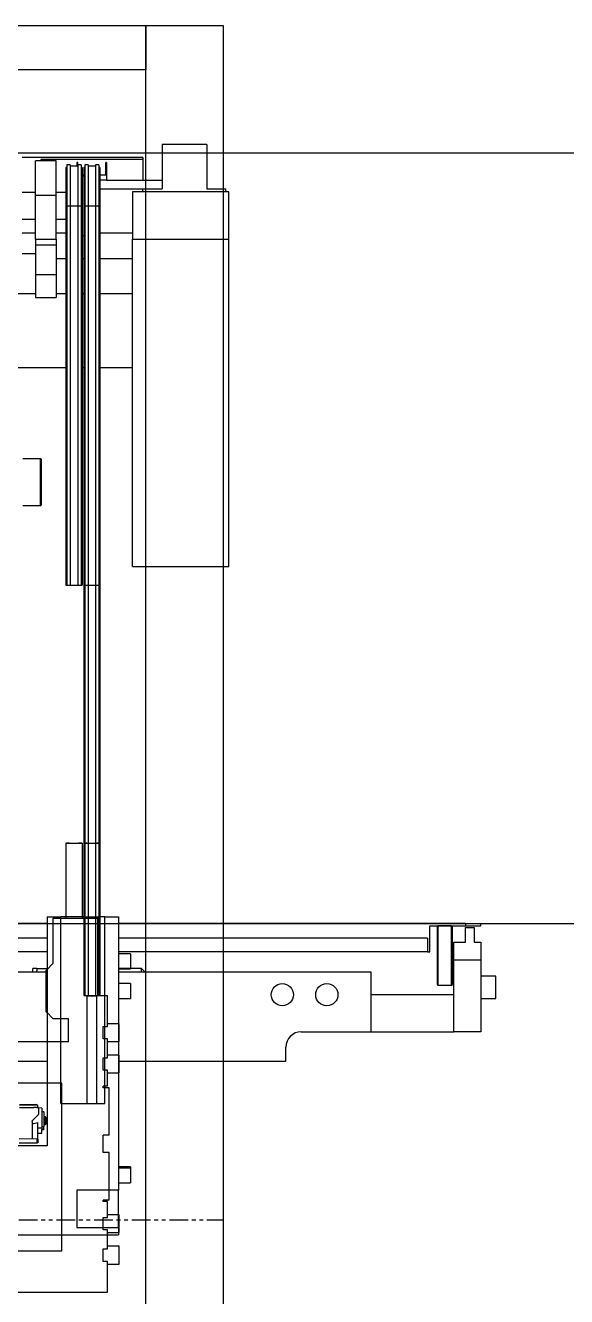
# Model space of a CAD drawing. Header units: millimetres. Extents: x 1822 to 16527, y -301 to 9797.
# Drawn here: x 6940.9 to 7123.4, y 3599.2 to 4028.1 of the extents above; entities that cross this region are included whole.
import ezdxf

# ---------------------------------------------------------------- set-up
doc = ezdxf.new("R2010")
doc.units = ezdxf.units.MM
doc.set_wipeout_variables(frame=1)
doc.linetypes.add('PHANTOM', pattern=[12.7, 6.35, -1.27, 1.27, -1.27, 1.27, -1.27])
for name, color, linetype, true_color in [('PK24-SYS-ROOM', 8, 'Continuous', 0x808080), ('PK24E-COMP-PALLET', 132, 'Continuous', 0x00b7c8), ('PK24E-HELPER', 253, 'PHANTOM', 0xa1a1a1), ('PK24E-SYS-LIFT', 31, 'Continuous', 0xffcc5a), ('PK24E-SYS-SHELF', 31, 'Continuous', 0xffcc5a)]:
    doc.layers.add(name, color=color, linetype=linetype, true_color=true_color)
doc.layers.add('PK24E-DATA', color=7, linetype='Continuous')
doc.layers.add('PK24E-STRUCT-STEEL', color=254, linetype='Continuous')
doc.styles.get("Standard").update_dxf_attribs({"font": 'arial.ttf'})

# ---------------------------------------------------------------- blocks, each defined once
blk = doc.blocks.new('ELIFT-DU--BACK-COMP-PKE24')
at = {"layer": 'PK24E-SYS-LIFT', "linetype": 'Continuous', "lineweight": 25}
for p, q in [((175, 175.9), (160, 175.9)), ((160, 175.9), (160, 160.9)), ((175, 175.9), (175, 160.9)), ((153.5, 171.45), (112.75, 171.45)), ((124.25, 170.4), (117.25, 170.4)), ((117.25, 158.79), (117.25, 170.4)), ((153.5, 170.85), (119.1, 170.85)), ((119.1, 170.85), (119.1, 170.4)), ((124.25, 158.79), (124.25, 170.4)), ((127.88, 168.06), (127.55, 168.06)), ((127.55, 168.06), (127.55, 155.15)), ((128.98, 168.98), (127.88, 168.98)), ((127.88, 168.98), (127.88, 155.15)), ((128.98, 168.98), (128.98, 155.15)), ((131.52, 168.6), (128.98, 168.6)), ((131.25, 169.8), (131.25, 168.6)), ((131.55, 169.8), (131.25, 169.8)), ((132.62, 168.98), (131.52, 168.98)), ((131.52, 168.98), (131.52, 155.15)), ((131.55, 168.98), (131.55, 169.8)), ((132.62, 168.98), (132.62, 155.15)), ((132.95, 168.06), (132.62, 168.06)), ((132.95, 168.06), (132.95, 155.15)), ((133.88, 168.06), (133.55, 168.06)), ((133.55, 168.06), (133.55, 155.15)), ((134.98, 168.98), (133.88, 168.98)), ((133.88, 168.98), (133.88, 155.15)), ((134.98, 168.98), (134.98, 155.15)), ((137.52, 168.6), (134.98, 168.6)), ((137.52, 168.98), (137.52, 155.15)), ((138.62, 168.98), (137.52, 168.98)), ((138.62, 168.98), (138.62, 155.15)), ((138.95, 168.06), (138.62, 168.06)), ((138.95, 168.06), (138.95, 155.15)), ((140.95, 165.55), (140.95, 169.8)), ((141.25, 169.8), (140.95, 169.8)), ((141.25, 169.8), (141.25, 163.8)), ((153.5, 171.45), (153.5, 170.85)), ((153.5, 170.85), (153.5, 163.8)), ((133.55, 165.55), (132.95, 165.55)), ((133.55, 165.15), (132.95, 165.15)), ((140.95, 165.55), (138.95, 165.55)), ((141.25, 163.8), (138.95, 163.8)), ((141.25, 163.8), (160, 163.8)), ((117.25, 159.65), (112.75, 159.65)), ((117.25, 158.79), (124.25, 158.79)), ((117.25, 143.9), (117.25, 158.79)), ((127.55, 159.65), (124.25, 159.65)), ((124.25, 143.9), (124.25, 158.79)), ((138.95, 160.9), (153.5, 160.9)), ((182.5, 159.9), (150, 159.9)), ((150, 159.9), (150, 143.9)), ((153.5, 159.9), (153.5, 160.9)), ((153.5, 160.9), (160, 160.9)), ((175, 160.9), (181.5, 160.9)), ((181.5, 159.9), (181.5, 160.9)), ((182.5, 143.9), (182.5, 159.9)), ((127.55, 155.15), (127.88, 155.15)), ((127.55, 155.15), (127.55, 27.17)), ((127.88, 155.15), (127.88, 27.17)), ((127.88, 155.15), (128.98, 155.15)), ((128.98, 155.15), (128.98, 27.17)), ((128.98, 155.15), (131.52, 155.15)), ((131.52, 155.15), (131.52, 27.17)), ((131.52, 155.15), (132.62, 155.15)), ((132.62, 155.15), (132.62, 27.17)), ((132.62, 155.15), (132.95, 155.15)), ((132.95, 155.15), (132.95, 27.17)), ((133.55, 155.15), (133.55, 27.17)), ((133.55, 155.15), (133.88, 155.15)), ((133.88, 155.15), (134.98, 155.15)), ((133.88, 155.15), (133.88, 27.17)), ((134.98, 155.15), (134.98, 27.17)), ((134.98, 155.15), (137.52, 155.15)), ((137.52, 155.15), (138.62, 155.15)), ((137.52, 155.15), (137.52, 27.17)), ((138.62, 155.15), (138.62, 27.17)), ((138.62, 155.15), (138.95, 155.15)), ((138.95, 155.15), (138.95, 27.17)), ((112.75, 150.65), (117.25, 150.65)), ((124.25, 150.65), (127.55, 150.65)), ((117.25, 145.95), (112.75, 145.95)), ((127.55, 145.95), (124.25, 145.95)), ((150, 145.95), (138.95, 145.95)), ((117.25, 143.9), (124.25, 143.9)), ((117.25, 143.9), (117.25, 142.05)), ((117.25, 142.05), (124.25, 142.05)), ((117.25, 142.05), (117.25, 132.05)), ((124.25, 143.9), (124.25, 142.05)), ((124.25, 142.05), (124.25, 132.05)), ((132.95, 145.15), (133.55, 145.15)), ((150, 143.9), (182.5, 143.9)), ((150, 33.5), (150, 143.9)), ((182.5, 33.5), (182.5, 143.9)), ((117.25, 138.95), (112.75, 138.95)), ((124.25, 137.45), (127.55, 137.45)), ((132.95, 137.45), (133.55, 137.45)), ((138.95, 137.45), (150, 137.45)), ((117.25, 132.05), (117.25, 124.3)), ((117.25, 132.05), (124.25, 132.05)), ((124.25, 132.05), (124.25, 124.3)), ((-117.25, 125.65), (117.25, 125.65)), ((124.25, 125.65), (127.55, 125.65)), ((132.95, 125.65), (133.55, 125.65)), ((138.95, 125.65), (150, 125.65)), ((117.25, 124.3), (124.25, 124.3)), ((99.85, 100.65), (127.55, 100.65)), ((132.95, 100.65), (133.55, 100.65)), ((138.95, 100.65), (150, 100.65)), ((119, 69.85), (113, 69.85)), ((119, 54.54), (119, 69.85)), ((119.2, 69.65), (119.2, 54.73)), ((113, 54.05), (119, 54.05)), ((119, 54.05), (119, 54.54)), ((119.2, 54.73), (119.2, 54.25)), ((150, 33.5), (182.5, 33.5)), ((127.55, 27.17), (127.88, 27.17)), ((127.88, 27.17), (128.98, 27.17)), ((128.98, 27.17), (131.52, 27.17)), ((131.52, 27.17), (132.62, 27.17)), ((132.62, 27.17), (132.95, 27.17)), ((133.55, 27.17), (133.88, 27.17)), ((133.88, 27.17), (134.98, 27.17)), ((134.98, 27.17), (137.52, 27.17)), ((137.52, 27.17), (138.62, 27.17)), ((138.62, 27.17), (138.95, 27.17))]:
    blk.add_line(p, q, dxfattribs=at)
for centre, start, end in [((119, 69.65), 0, 90), ((119, 54.25), 270, 0)]:
    blk.add_arc(centre, 0.2, start, end, dxfattribs=at)
blk = doc.blocks.new('*U29')
at = {"layer": 'PK24E-SYS-LIFT'}
for p, q in [((127.55, 67.07), (127.55, 41.75)), ((128.6, 67.07), (127.55, 67.07)), ((127.55, 67.07), (127.88, 67.07)), ((127.88, 67.07), (128.6, 67.07)), ((128.6, 67.07), (129.52, 67.07)), ((128.6, 67.07), (131.9, 67.07)), ((129.52, 67.07), (130.98, 67.07)), ((130.98, 67.07), (131.9, 67.07)), ((132.95, 67.07), (131.9, 67.07)), ((131.9, 67.07), (132.62, 67.07)), ((132.62, 67.07), (132.95, 67.07)), ((132.95, 67.07), (132.95, 41.75)), ((133.55, 67.07), (133.55, 41.75)), ((134.6, 67.07), (133.55, 67.07)), ((133.55, 67.07), (133.88, 67.07)), ((133.88, 67.07), (134.6, 67.07)), ((134.6, 67.07), (135.52, 67.07)), ((134.6, 67.07), (137.9, 67.07)), ((135.52, 67.07), (136.98, 67.07)), ((136.98, 67.07), (137.9, 67.07)), ((138.95, 67.07), (137.9, 67.07)), ((137.9, 67.07), (138.62, 67.07)), ((138.62, 67.07), (138.95, 67.07)), ((138.95, 67.07), (138.95, 42.55)), ((123.18, 26.56), (123.18, 41.75)), ((123.18, 41.75), (138.15, 41.75)), ((138.15, 41.75), (138.95, 42.55)), ((138.15, 41.75), (138.15, 15.6)), ((123.18, 26.56), (120.81, 24.19)), ((120.81, 10.12), (120.81, 24.19)), ((138.15, 15.6), (141.6, 15.6)), ((141.6, 5.19), (141.6, 15.6)), ((120.81, 10.12), (123.18, 7.75)), ((128.35, 7.75), (123.18, 7.75)), ((128.35, 0), (128.35, 7.75)), ((140.1, 5.19), (141.6, 5.19)), ((140.1, 1.01), (140.1, 5.19)), ((145.45, 6.1), (141.6, 6.1)), ((145.45, 0.1), (145.45, 6.1)), ((128.35, 0), (-128.35, 0)), ((141.6, 1.01), (140.1, 1.01)), ((141.6, -5.41), (141.6, 1.01)), ((141.6, 0.1), (145.45, 0.1)), ((140.1, -5.41), (141.6, -5.41)), ((140.1, -9.59), (140.1, -5.41)), ((145.45, -4.5), (141.6, -4.5)), ((145.45, -7.5), (145.45, -4.5)), ((145.45, -10.5), (145.45, -7.5)), ((141.6, -9.59), (140.1, -9.59)), ((141.6, -15), (141.6, -9.59)), ((141.6, -10.5), (145.45, -10.5)), ((126.1, -14), (50.03, -14)), ((126.1, -70.48), (126.1, -14)), ((141.6, -15), (140.1, -15)), ((140.1, -15.5), (140.1, -15)), ((142.1, -15.5), (140.1, -15.5)), ((142.1, -31.5), (142.1, -15.5)), ((142.1, -31.5), (140.1, -31.5)), ((140.1, -37.38), (140.1, -31.5)), ((142.1, -37.38), (140.1, -37.38)), ((142.1, -53.38), (142.1, -37.38)), ((142.1, -53.38), (140.1, -53.38)), ((140.1, -53.88), (140.1, -53.38)), ((141.6, -53.88), (140.1, -53.88)), ((141.6, -59.29), (141.6, -53.88)), ((140.1, -59.29), (141.6, -59.29)), ((140.1, -63.47), (140.1, -59.29)), ((145.45, -58.38), (141.6, -58.38)), ((145.45, -64.38), (145.45, -58.38)), ((141.6, -63.47), (140.1, -63.47)), ((141.6, -69.89), (141.6, -63.47)), ((141.6, -64.38), (145.45, -64.38)), ((50.03, -70.48), (126.1, -70.48)), ((140.1, -74.07), (140.1, -69.89)), ((140.1, -69.89), (141.6, -69.89)), ((145.45, -68.98), (141.6, -68.98)), ((145.45, -71.98), (145.45, -68.98)), ((145.45, -74.98), (145.45, -71.98)), ((141.6, -74.07), (140.1, -74.07)), ((141.6, -84.48), (141.6, -74.07)), ((141.6, -74.98), (145.45, -74.98)), ((-141.6, -84.48), (141.6, -84.48))]:
    blk.add_line(p, q, dxfattribs=at)
blk = doc.blocks.new('PALLET--NOCAR-SIDE-COMP-PKE24')
at = {"layer": 'PK24E-COMP-PALLET'}
for p, q in [((262.27, 0), (-262.27, 0)), ((262.27, 0), (262.27, -0.8)), ((262.27, 0), (267.5, 0)), ((267.5, -0.8), (267.5, 0)), ((250.25, -9.5), (250.25, -0.8)), ((250.25, -0.8), (262.27, -0.8)), ((262.27, -0.8), (267.5, -0.8)), ((249.45, -4.9), (-249.45, -4.9)), ((249.45, -4.9), (249.45, -9.5)), ((249.45, -9.5), (-249.45, -9.5)), ((249.45, -9.5), (250.25, -9.5))]:
    blk.add_line(p, q, dxfattribs=at)
blk = doc.blocks.new('ELIFTTT-CHASIS--BACK-COMP-PKE24')
at = {"layer": 'PK24E-SYS-LIFT'}
for p, q in [((121.25, 2.25), (121.25, -75)), ((121.25, 2.25), (125.85, 2.25)), ((125.85, -60.75), (125.85, 2.25)), ((133.55, 2.25), (125.85, 2.25)), ((133.55, 2.25), (133.55, -24.25)), ((133.55, 2.25), (133.88, 2.25)), ((133.88, 2.25), (133.88, -24.25)), ((133.88, 2.25), (134.98, 2.25)), ((134.98, 2.25), (134.98, -24.25)), ((134.98, 2.25), (137.52, 2.25)), ((137.52, 2.25), (137.52, -24.25)), ((137.52, 2.25), (138.62, 2.25)), ((138.62, 2.25), (138.62, -24.25)), ((138.62, 2.25), (138.95, 2.25)), ((138.95, 2.25), (138.95, -24.25)), ((140.65, 2.25), (138.95, 2.25)), ((140.65, -60.75), (140.65, 2.25)), ((140.65, 2.25), (145.25, 2.25)), ((145.25, 2.25), (145.25, -90)), ((149.25, -10.25), (145.25, -10.25)), ((149.25, -10.25), (149.25, -15.25)), ((145.25, -15.25), (149.25, -15.25)), ((149.25, -20.25), (145.25, -20.25)), ((149.25, -20.25), (149.25, -25.25)), ((133.55, -24.25), (133.88, -24.25)), ((133.88, -24.25), (134.98, -24.25)), ((134.53, -24.33), (134.53, -60.75)), ((134.53, -24.33), (137.97, -24.33)), ((134.98, -24.25), (137.52, -24.25)), ((137.52, -24.25), (138.62, -24.25)), ((137.97, -60.75), (137.97, -24.33)), ((138.62, -24.25), (138.95, -24.25)), ((145.25, -25.25), (149.25, -25.25)), ((111.91, -61), (117.61, -61)), ((117.91, -61.3), (111.91, -61.3)), ((111.91, -62), (116.65, -62)), ((116.65, -62), (116.66, -62)), ((117.56, -62), (116.66, -62)), ((117.56, -62), (117.91, -62)), ((117.91, -61.3), (117.61, -61)), ((117.91, -61.3), (117.91, -62)), ((117.91, -62), (118.3, -62)), ((118.3, -62), (118.3, -64.31)), ((119.4, -62.28), (118.3, -62.22)), ((119.4, -62.28), (119.4, -69)), ((120.1, -63.5), (119.4, -63.5)), ((120.1, -63.5), (120.1, -68.47)), ((125.85, -60.75), (140.65, -60.75)), ((116.1, -66.76), (116.1, -72.68)), ((118.05, -72.71), (118.05, -67.13)), ((119.4, -68.47), (120.1, -68.47)), ((120.6, -65.25), (120.1, -65.25)), ((120.1, -67.75), (120.6, -67.75)), ((120.1, -69.4), (120.1, -68.47)), ((120.7, -65.35), (120.6, -65.25)), ((120.6, -66.5), (120.6, -65.25)), ((120.6, -67.75), (120.6, -66.5)), ((120.6, -67.75), (120.7, -67.65)), ((120.7, -65.35), (120.7, -66.5)), ((121.2, -65.5), (120.7, -65.5)), ((120.7, -66.5), (120.7, -67.65)), ((120.7, -67.5), (121.25, -67.5)), ((117.85, -72.71), (111.75, -72.6)), ((117.85, -74), (117.85, -72.71)), ((119.4, -69), (118.05, -69.06)), ((118.05, -70.73), (119.4, -70.66)), ((118.05, -70.79), (119.4, -70.72)), ((118.05, -72.71), (118.05, -74)), ((120.1, -69.4), (119.4, -69.4)), ((119.4, -70.66), (119.4, -69.4)), ((119.4, -69.5), (120.1, -69.5)), ((119.4, -70.66), (119.4, -70.72)), ((120.1, -69.4), (120.1, -69.5)), ((121.25, -75), (-121.25, -75)), ((111.75, -74), (117.85, -74)), ((118.05, -74), (117.85, -74)), ((149.25, -82.1), (145.25, -82.1)), ((149.25, -82.5), (145.25, -82.5)), ((149.25, -82.1), (149.25, -82.5)), ((149.25, -82.5), (149.25, -87.5)), ((131.25, -90), (131.25, -102.5)), ((145.25, -90), (131.25, -90)), ((145.25, -87.5), (149.25, -87.5)), ((145.25, -102.5), (145.25, -90)), ((131.25, -102.5), (145.25, -102.5)), ((145.25, -102.5), (145.25, -105)), ((-130.25, -105), (145.25, -105))]:
    blk.add_line(p, q, dxfattribs=at)
at = {"layer": 'PK24E-SYS-LIFT', "flags": 128}
for points in [[(116.25, -66.41), (116.93, -65.73), (117.6, -65.05), (118.28, -64.38)], [(117.85, -72.71), (117.89, -72.71), (117.93, -72.71), (117.96, -72.71), (117.99, -72.71), (118.02, -72.71), (118.04, -72.71), (118.05, -72.71), (118.05, -72.71)]]:
    blk.add_lwpolyline(points, dxfattribs=at)
at = {"layer": 'PK24E-SYS-LIFT'}
for points, knots in [([(118.28, -64.38), (118.28, -64.37), (118.3, -64.35), (118.3, -64.32), (118.3, -64.31)], [0, 0, 0, 0, 0.485402, 1, 1, 1, 1]), ([(116.1, -66.76), (116.11, -66.7), (116.12, -66.59), (116.18, -66.47), (116.23, -66.42), (116.25, -66.41)], [0, 0, 0, 0, 0.43316, 0.866317, 1, 1, 1, 1]), ([(116.1, -67.48), (116.43, -67.43), (117.08, -67.33), (117.73, -67.2), (118.05, -67.13)], [0, 0, 0, 0, 0.499771, 1, 1, 1, 1]), ([(121.2, -65.5), (121.2, -65.5), (121.21, -65.5), (121.23, -65.51), (121.25, -65.51)], [0, 0, 0, 0, 0.603183, 1, 1, 1, 1])]:
    blk.add_open_spline(points, degree=3, knots=knots, dxfattribs=at)
blk = doc.blocks.new('ELIFTTT-TT--SIDE-COMP-PKE24')
at = {"layer": 'PK24E-SYS-LIFT'}
for p, q in [((252.8, -10.8), (252.8, -1)), ((257.6, -0.8), (253, -0.8)), ((253, -0.8), (253, -10.8)), ((257.6, -10.8), (257.6, -0.8)), ((257.8, -1), (257.8, -10.8)), ((262.25, -6.3), (262.25, -1.3)), ((262.25, -1.3), (265.25, -1.3)), ((265.25, -1.3), (265.25, -6.3)), ((258.3, -7.8), (257.8, -7.8)), ((258.3, -12.3), (258.3, -6.3)), ((258.3, -6.3), (262.25, -6.3)), ((265.25, -6.3), (267.5, -6.3)), ((267.5, -6.3), (267.5, -12.3)), ((252.8, -20.6), (252.8, -10.8)), ((253, -10.8), (253, -20.8)), ((257.6, -20.8), (257.6, -10.8)), ((257.8, -10.8), (257.8, -20.6)), ((258.3, -36.5), (258.3, -12.3)), ((267.5, -12.3), (258.3, -12.3)), ((267.5, -12.3), (267.5, -36.5)), ((230.5, -16.4), (-230.5, -16.4)), ((117.72, -15.2), (116.42, -15.2)), ((116.42, -16.4), (116.42, -15.2)), ((117.72, -15.2), (137.72, -15.2)), ((117.72, -15.2), (117.72, -15.97)), ((117.72, -16.4), (117.72, -15.97)), ((153.04, -15.15), (137.72, -15.15)), ((137.72, -15.15), (137.72, -15.2)), ((137.72, -15.92), (137.72, -15.2)), ((137.72, -15.92), (137.72, -16.4)), ((154.29, -16.4), (153.04, -15.15)), ((153.04, -16.4), (153.04, -15.15)), ((230.5, -36.5), (230.5, -16.4)), ((257.8, -13.8), (258.3, -13.8)), ((253, -20.8), (257.6, -20.8)), ((272.5, -17.75), (267.5, -17.75)), ((272.5, -21.5), (272.5, -17.75)), ((230.5, -23.9), (258.3, -23.9)), ((267.5, -25.25), (272.5, -25.25)), ((272.5, -25.25), (272.5, -21.5)), ((206.9, -36.5), (230.5, -36.5)), ((230.5, -36.5), (258.3, -36.5)), ((267.5, -36.5), (258.3, -36.5)), ((201.7, -46.4), (201.7, -41.7)), ((68.85, -46.4), (201.7, -46.4))]:
    blk.add_line(p, q, dxfattribs=at)
for centre in [(200.5, -24), (215.5, -24)]:
    blk.add_circle(centre, 3.75, dxfattribs=at)
for centre, radius, start, end in [((253, -1), 0.2, 90, 180), ((257.6, -1), 0.2, 0, 90), ((253, -20.6), 0.2, 180, 270), ((257.6, -20.6), 0.2, 270, 0), ((206.9, -41.7), 5.2, 90, 180)]:
    blk.add_arc(centre, radius, start, end, dxfattribs=at)
blk = doc.blocks.new('ELIFTTT--90-BACK-COMP-PKE24')
blk.add_blockref('ELIFTTT-TT--SIDE-COMP-PKE24', (0, 0))
blk.add_wipeout([(121.25, 2.25), (145.25, 2.25), (145.25, -75), (121.25, -75)])
blk.add_blockref('ELIFTTT-CHASIS--BACK-COMP-PKE24', (0, 0))
blk = doc.blocks.new('ELIFTTT--90-BACK-SYS-PKE24')
blk.add_blockref('PALLET--NOCAR-SIDE-COMP-PKE24', (0, 0))
blk.add_blockref('ELIFTTT--90-BACK-COMP-PKE24', (0, 0))
blk = doc.blocks.new('*U49')
at = {"layer": 'PK24E-STRUCT-STEEL'}
for points in [[(-154.5, 303.05), (154.5, 303.05), (154.5, 288.05), (-154.5, 288.05)], [(154.5, 303.05), (180.5, 303.05), (180.5, -1465), (154.5, -1465)]]:
    blk.add_lwpolyline(points, close=True, dxfattribs=at)
at = {"layer": 'PK24E-SYS-LIFT'}
for p, q in [((133.55, 114.17), (133.55, -24.33)), ((133.88, 114.17), (133.88, -24.33)), ((134.98, 114.17), (134.98, -24.33)), ((137.52, 114.17), (137.52, -24.33)), ((138.62, 114.17), (138.62, -24.33)), ((138.95, 114.17), (138.95, -24.33)), ((133.55, -24.33), (138.95, -24.33))]:
    blk.add_line(p, q, dxfattribs=at)
at = {"layer": 'PK24E-SYS-SHELF'}
blk.add_blockref('ELIFT-DU--BACK-COMP-PKE24', (0, 87), dxfattribs=at)
blk.add_blockref('ELIFTTT--90-BACK-SYS-PKE24', (0, 0))
at = {"layer": 'PK24E-HELPER'}
blk.add_line((-180.5, -100), (180.5, -100), dxfattribs=at)
blk.add_blockref('*U29', (0, -39.9))
blk = doc.blocks.new('ROOM-1DOOR--SIDE-SYS-PK24')
at = {"layer": 'PK24-SYS-ROOM'}
blk.add_lwpolyline([(-350, 0), (350, 0), (350, 260), (-350, 260)], close=True, dxfattribs=at)
at = {"layer": 'PK24E-DATA'}
for tag, p in [('COMP_TYPE', (-299.9, 20)), ('GROUND_ID', (-299.9, 10)), ('LEVEL_ID', (-299.9, 0))]:
    blk.add_attdef(tag, p, '', height=5, dxfattribs=at)

msp = doc.modelspace()

# ---------------------------------------------------------------- block references
msp.add_blockref('*U49', (6827.058, 3725.08))

# ---------------------------------------------------------------- next in the draw order: block references
msp.add_blockref('ROOM-1DOOR--SIDE-SYS-PK24', (6827.058, 3725.08))

doc.saveas('drawing.dxf')
